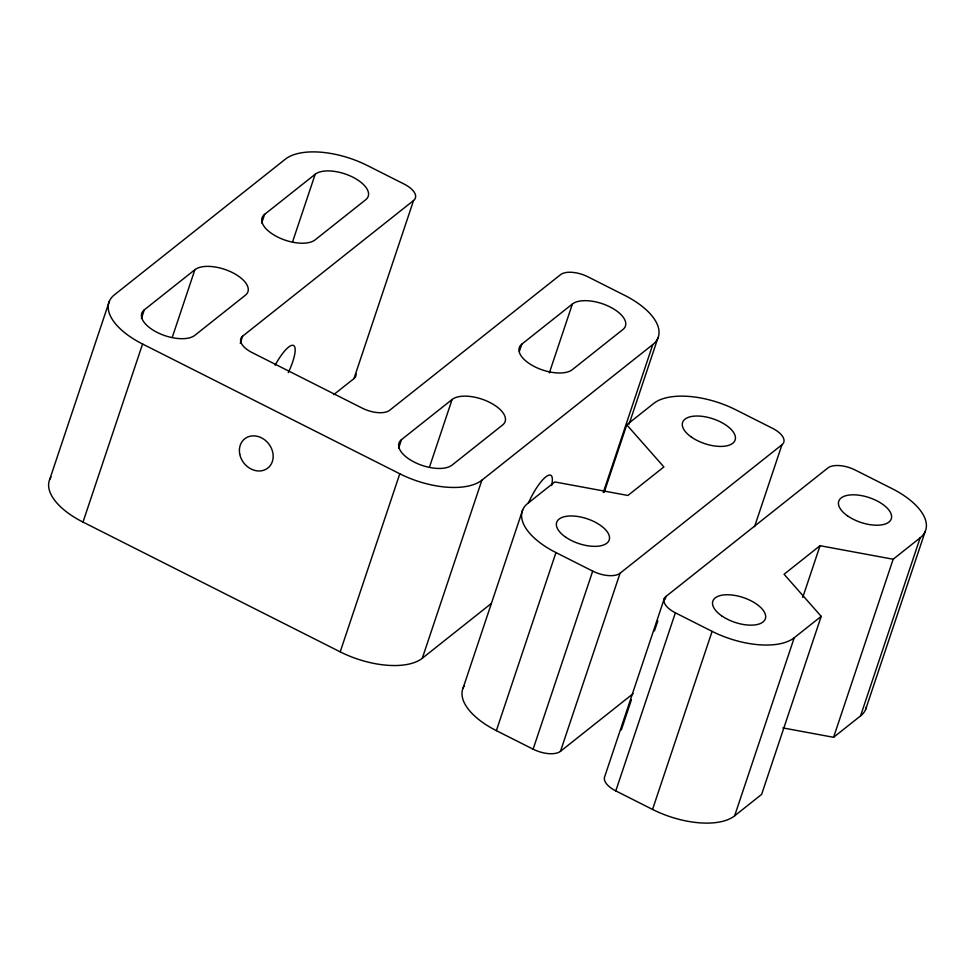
<?xml version="1.0" encoding="UTF-8"?>
<svg xmlns="http://www.w3.org/2000/svg" width="975" height="975" viewBox="0 0 975 975"><rect width="100%" height="100%" fill="white"/><g stroke="black" fill="none" stroke-linecap="round" stroke-linejoin="round"><path stroke-width="1.46" d="M49.749 479.359L109.334 301.287M141.412 318.472L144.288 309.855L194.89 269.709A29.299 13.845 18.5 0 1 232.513 272.634A29.299 13.845 18.5 0 1 245.408 295.206L194.817 335.351A29.299 13.845 18.5 0 1 157.182 332.426A29.299 13.845 18.5 0 1 144.288 309.855M491.363 603.44L422.309 658.247A63.923 30.201 18.5 0 1 340.202 651.861L82.997 522.088L142.569 344.017A63.923 30.201 18.5 0 1 114.441 294.803L285.334 159.181A63.923 30.201 18.5 0 1 367.441 165.567L404.186 184.104A21.304 10.067 18.5 0 1 413.558 200.521L353.974 378.58L333.73 394.643M172.307 337.204L194.89 269.709M261.714 223.007L264.591 214.39L315.193 174.245A29.299 13.845 18.5 0 1 352.816 177.17A29.299 13.845 18.5 0 1 365.71 199.729L315.12 239.874A29.299 13.845 18.5 0 1 277.485 236.949A29.299 13.845 18.5 0 1 264.591 214.39M240.264 343.322L242.665 336.131L413.558 200.521M292.61 241.727L315.193 174.245M398.629 448.244L401.505 439.628L452.107 399.482A29.299 13.845 18.5 0 1 489.73 402.407A29.299 13.845 18.5 0 1 502.625 424.966L452.034 465.124A29.299 13.845 18.5 0 1 414.399 462.187A29.299 13.845 18.5 0 1 401.505 439.628M340.202 651.861L399.787 473.789A63.923 30.201 18.5 0 0 481.882 480.175L652.787 344.565A63.923 30.201 18.5 0 0 624.646 295.34L587.901 276.803A21.304 10.067 18.5 0 0 560.54 274.67L389.647 410.292A21.304 10.067 18.5 0 1 362.273 408.159L252.038 352.548A21.304 10.067 18.5 0 1 242.665 336.131M429.524 466.976L452.107 399.482M519.407 351.341L521.808 344.163L572.398 304.005A29.299 13.845 18.5 0 1 610.033 306.942A29.299 13.845 18.5 0 1 622.928 329.501L572.337 369.647A29.299 13.845 18.5 0 1 534.702 366.722A29.299 13.845 18.5 0 1 521.808 344.163M422.309 658.247L481.882 480.175M549.339 372.938L572.398 304.005M463.137 687.911L522.71 509.84M633.104 693.688L560.479 751.311A21.304 10.067 18.5 0 1 533.118 749.178L496.372 730.641L555.957 552.569A63.923 30.201 18.5 0 1 527.816 503.356L554.799 481.942L627.912 495.471L663.89 466.915L626.754 424.832L653.737 403.418A63.923 30.201 18.5 0 1 735.845 409.817L772.59 428.354A21.304 10.067 18.5 0 1 781.962 444.758L754.577 526.61M603.293 492.472L652.787 344.565M604.171 492.326L626.754 424.832M629.058 424.235L657.893 338.069M533.118 749.178L592.702 571.118A21.304 10.067 18.5 0 0 620.063 573.239L781.962 444.758M560.479 751.311L620.063 573.239M664.292 598.577L604.707 776.648A21.304 10.067 18.5 0 0 615.798 790.896L652.543 809.433A63.923 30.201 18.5 0 0 734.638 815.819L761.621 794.406L821.206 616.346L784.071 574.263L820.048 545.707L893.161 559.236L920.144 537.822A63.923 30.201 18.5 0 0 892.003 488.597L855.258 470.06A21.304 10.067 18.5 0 0 827.897 467.939L665.998 596.42L665.035 599.284M621.307 729.97L631.398 699.806M654.469 630.886L657.832 620.831M615.798 790.896L675.37 612.824A21.304 10.067 18.5 0 1 665.998 596.42M652.543 809.433L712.116 631.361A63.923 30.201 18.5 0 0 794.223 637.76L821.206 616.346M802.754 597.407L820.048 545.707M734.638 815.819L794.223 637.76M782.852 727.911L833.576 737.307L893.161 559.236M833.576 737.307L860.559 715.894L920.144 537.822M865.666 709.398L925.251 531.338M142.569 344.017L399.787 473.789M555.957 552.569L592.702 571.118M675.37 612.824L712.116 631.361M496.372 730.641A63.923 30.201 18.5 0 1 464.38 685.571M866.47 706.899A63.923 30.201 18.5 0 1 860.559 715.894M356.009 373.778A21.304 10.067 18.5 0 1 353.974 378.58M275.133 365.186A29.299 7.593 -63.2 0 1 293.609 345.528A29.299 7.593 -63.2 0 1 288.295 372.633M528.316 503.185A29.299 7.593 -63.2 0 1 546.061 476.678A29.299 7.593 -63.2 0 1 551.606 485.587M82.997 522.088A63.923 30.201 18.5 0 1 51.005 477.007M691.385 437.068A27.702 13.089 18.5 0 0 734.955 440.468A27.702 13.089 18.5 0 0 700.233 416.142A27.702 13.089 18.5 0 0 691.385 437.068M565.463 537.006A27.702 13.089 18.5 0 0 609.034 540.394A27.702 13.089 18.5 0 0 574.312 516.08A27.702 13.089 18.5 0 0 565.463 537.006M721.622 615.798A27.702 13.089 18.5 0 0 765.192 619.186A27.702 13.089 18.5 0 0 730.482 594.872A27.702 13.089 18.5 0 0 721.622 615.798M847.543 515.86A27.702 13.089 18.5 0 0 891.126 519.248A27.702 13.089 18.5 0 0 856.403 494.934A27.702 13.089 18.5 0 0 847.543 515.86M239.752 454.192A18.647 15.71 51.6 0 0 267.601 468.232A18.647 15.71 51.6 0 0 261.495 437.836A18.647 15.71 51.6 0 0 239.752 454.192"/></g></svg>
